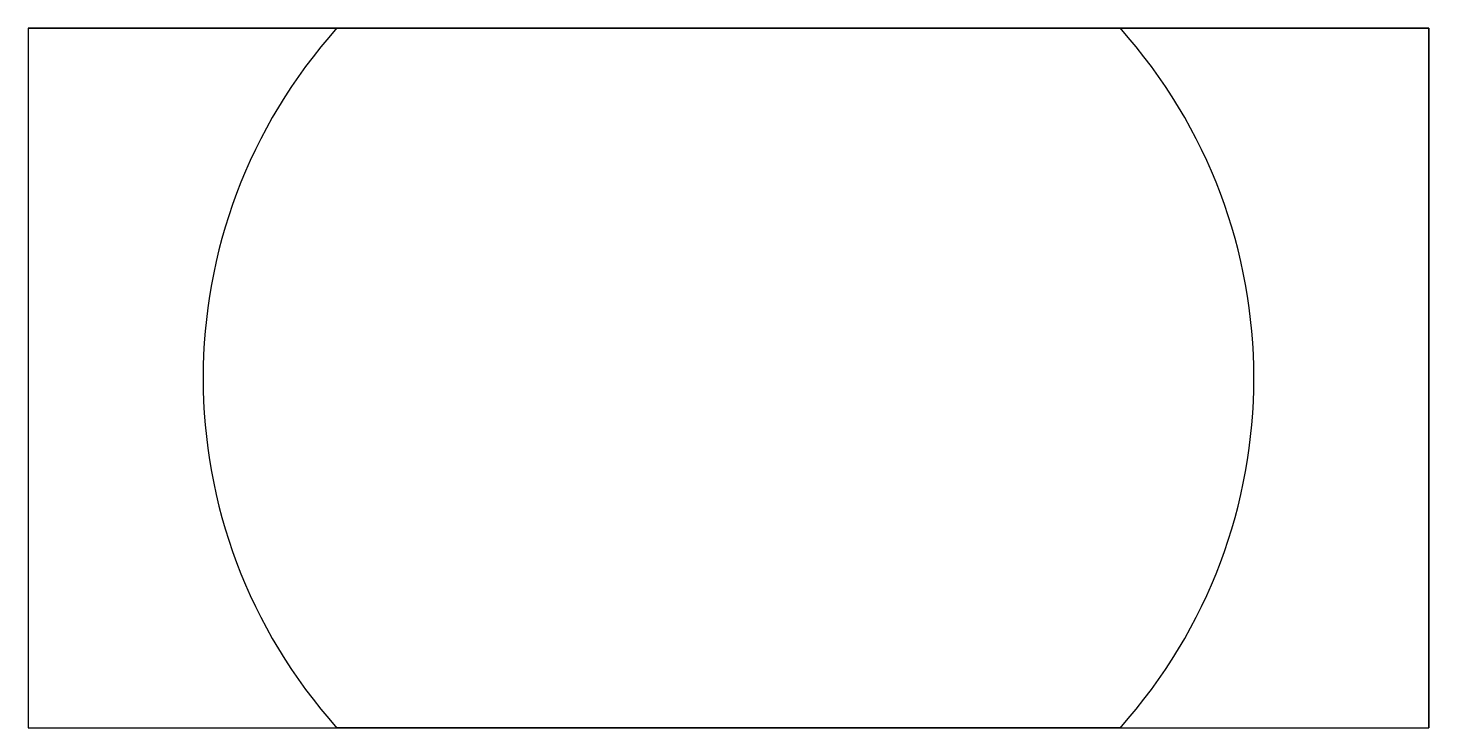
# Model space of a CAD drawing. Extents: x 0 to 8, y 0 to 4.
import ezdxf

# ---------------------------------------------------------------- set-up
doc = ezdxf.new("R2010")
doc.units = 0
doc.layers.get('0').update_dxf_attribs({"linetype": 'CONTINUOUS'})

# ---------------------------------------------------------------- blocks, each defined once
blk = doc.blocks.new('*U5')
at = {"color": 7}
for p, q in [((0, 4, 4), (8, 4, 4)), ((0, 4), (0, 4, 4)), ((0, 4, 4), (0, 0, 4)), ((0, 4), (0, 0)), ((8, 4), (0, 4)), ((1.763932, 4, 3), (6.236068, 4, 3)), ((6.236068, 4, 1), (1.763932, 4, 1)), ((1.763932, 4, 1), (1.763932, 4, 3)), ((6.236068, 4, 1), (6.236068, 4, 3)), ((8, 4), (8, 4, 4)), ((8, 4, 4), (8, 0, 4)), ((8, 0), (8, 4)), ((1, 2, 1), (1, 2, 3)), ((7, 2, 1), (7, 2, 3)), ((0, 0), (0, 0, 4)), ((0, 0, 4), (8, 0, 4)), ((0, 0), (8, 0)), ((6.236068, 0, 3), (1.763932, 0, 3)), ((1.763932, 0, 1), (6.236068, 0, 1)), ((1.763932, 0, 1), (1.763932, 0, 3)), ((6.236068, 0, 1), (6.236068, 0, 3)), ((8, 0, 4), (8, 0))]:
    blk.add_line(p, q, dxfattribs=at)
for centre, start, end in [((4, 2, 1), 138.189685, 221.810315), ((4, 2, 3), 138.189685, 221.810315), ((4, 2, 1), 318.189685, 41.810315), ((4, 2, 3), 318.189685, 41.810315)]:
    blk.add_arc(centre, 3, start, end, dxfattribs=at)

msp = doc.modelspace()

# ---------------------------------------------------------------- block references
msp.add_blockref('*U5', (0, 0))

doc.saveas('drawing.dxf')
